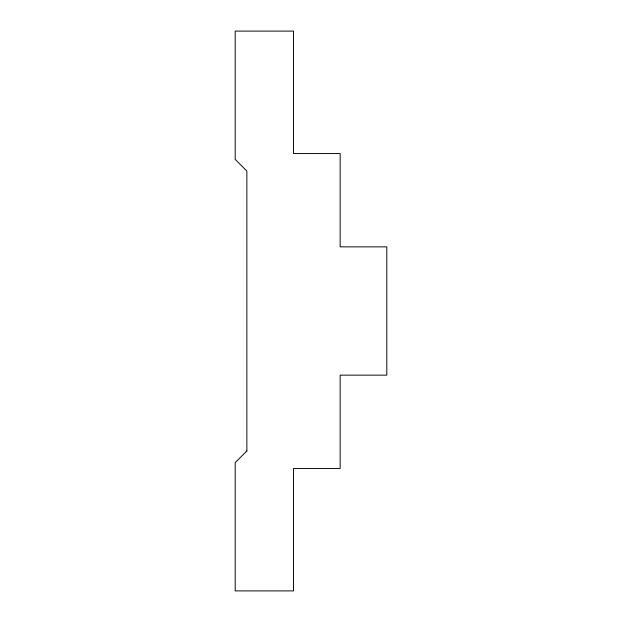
<?xml version="1.0" encoding="UTF-8"?>
<svg xmlns="http://www.w3.org/2000/svg" width="622" height="622" viewBox="0 0 622 622"><rect width="100%" height="100%" fill="white"/><g stroke="black" fill="none" stroke-linecap="round" stroke-linejoin="round"><path stroke-width="0.93" d="M246.856 450.95L235.194 462.612L235.194 590.9L293.506 590.9L293.506 468.444L340.156 468.444L340.156 375.144L386.806 375.144L386.806 246.856L340.156 246.856L340.156 153.556L293.506 153.556L293.506 31.1L235.194 31.1L235.194 159.387L246.856 171.05L246.856 450.95"/></g></svg>
